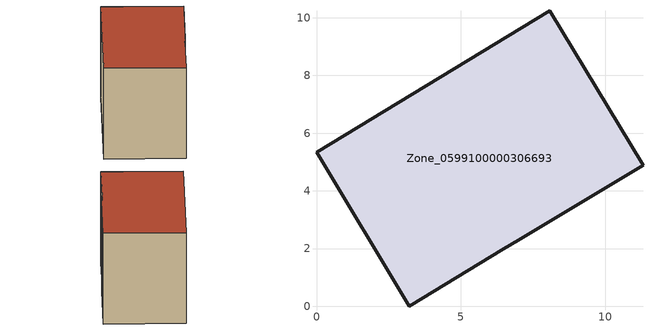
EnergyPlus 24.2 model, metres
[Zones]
Zone_0599100000306693
 floor ground (C_G): 7,2.28 6.49,2 3.22,0 0,5.33 8.08,10.24 11.31,4.89 z0
 wall outside (C_F): 7,2.28 11.31,4.89 8.08,10.24 0,5.33 3.22,0 6.49,2 7,2.28 z0:7.85
 roof outside (C_R): 6.49,2 7,2.28 11.31,4.89 8.08,10.24 0,5.33 3.22,0 z7.85
[BUILDING]
Pand.0599100000306693: North Axis=0; Terrain=City; Loads Convergence Tolerance Value=0.04; Temperature Convergence Tolerance Value=0.4; Solar Distribution=FullExterior; Maximum Number of Warmup Days=25; Minimum Number of Warmup Days=1
[Site:Location]
Rotterdam.The.Hague.AP_ZH_NLD Design_Conditions: Latitude=51.96; Longitude=4.45; Time Zone=1; Elevation=-4.5
[SITE:GROUNDTEMPERATURE:BUILDINGSURFACE]
18, 18, 18, 18, 18, 18, 18, 18, 18, 18, 18, 18
[MATERIAL] Thermal Absorptance=0.9; Solar Absorptance=0.7; Visible Absorptance=0.7
Name | Roughness | Thickness | Conductivity | Density | Specific Heat
G.TC.1975-1991 | MediumSmooth | 0.15 | 0.288461 | 540 | 1210
F.TC.1975-1991 | Rough | 0.3 | 0.230769 | 1920 | 840
R.TC.1975-1991 | MediumRough | 0.2 | 0.153846 | 1500 | 1000
[CONSTRUCTION]
C_G: G.TC.1975-1991
C_F: F.TC.1975-1991
C_R: R.TC.1975-1991
[ZONE]
Zone_0599100000306693: Type=1; Multiplier=1; Ceiling Height=Autocalculate; Volume=Autocalculate; Floor Area=autocalculate; Part of Total Floor Area=Yes
[ZONEINFILTRATION:DESIGNFLOWRATE]
Infil_Zone_0599100000306693: Zone or ZoneList or Space or SpaceList=Zone_0599100000306693; Schedule=AlwaysOn; Design Flow Rate Calculation Method=Flow/Area; Flow Rate per Floor Area=0.003; Constant Term Coefficient=1; Temperature Term Coefficient=0; Velocity Term Coefficient=0; Velocity Squared Term Coefficient=0
[HVACTEMPLATE:ZONE:IDEALLOADSAIRSYSTEM]
Zone_0599100000306693: Maximum Heating Supply Air Temperature=50; Minimum Cooling Supply Air Temperature=13; Maximum Heating Supply Air Humidity Ratio=0.0156; Minimum Cooling Supply Air Humidity Ratio=0.0077; Heating Limit=NoLimit; Cooling Limit=NoLimit; Dehumidification Control Type=ConstantSensibleHeatRatio; Cooling Sensible Heat Ratio=0.7; Dehumidification Setpoint=60; Humidification Control Type=None; Humidification Setpoint=30; Outdoor Air Method=None; Outdoor Air Flow Rate per Person=0.00944; Outdoor Air Flow Rate per Zone Floor Area=0; Outdoor Air Flow Rate per Zone=0; Demand Controlled Ventilation Type=None; Outdoor Air Economizer Type=NoEconomizer; Heat Recovery Type=None; Sensible Heat Recovery Effectiveness=0.7; Latent Heat Recovery Effectiveness=0.65
[ZONECONTROL:THERMOSTAT]
ThermostatControl_Zone_0599100000306693: Zone or ZoneList=Zone_0599100000306693; Control Type Schedule=DualSetpointControlType; Control 1=Thermostat_Zone_0599100000306693; Temperature Difference Between Cutout And Setpoint=0
[THERMOSTATSETPOINT:DUALSETPOINT]
Thermostat_Zone_0599100000306693: Heating Setpoint Temperature Schedule=HeatingSetpoint_Zone_0599100000306693; Cooling Setpoint Temperature Schedule=CoolingSetpoint_Zone_0599100000306693
[SCHEDULE:COMPACT]
HeatingSetpoint_Zone_0599100000306693: Through: 12/31, For: AllDays, Until: 24:00, 21
CoolingSetpoint_Zone_0599100000306693: Through: 12/31, For: AllDays, Until: 24:00, 24
DualSetpointControlType: Through: 12/31, For: AllDays, Until: 24:00, 4
AlwaysOn: Through: 12/31, For: AllDays, Until: 24:00, 1
